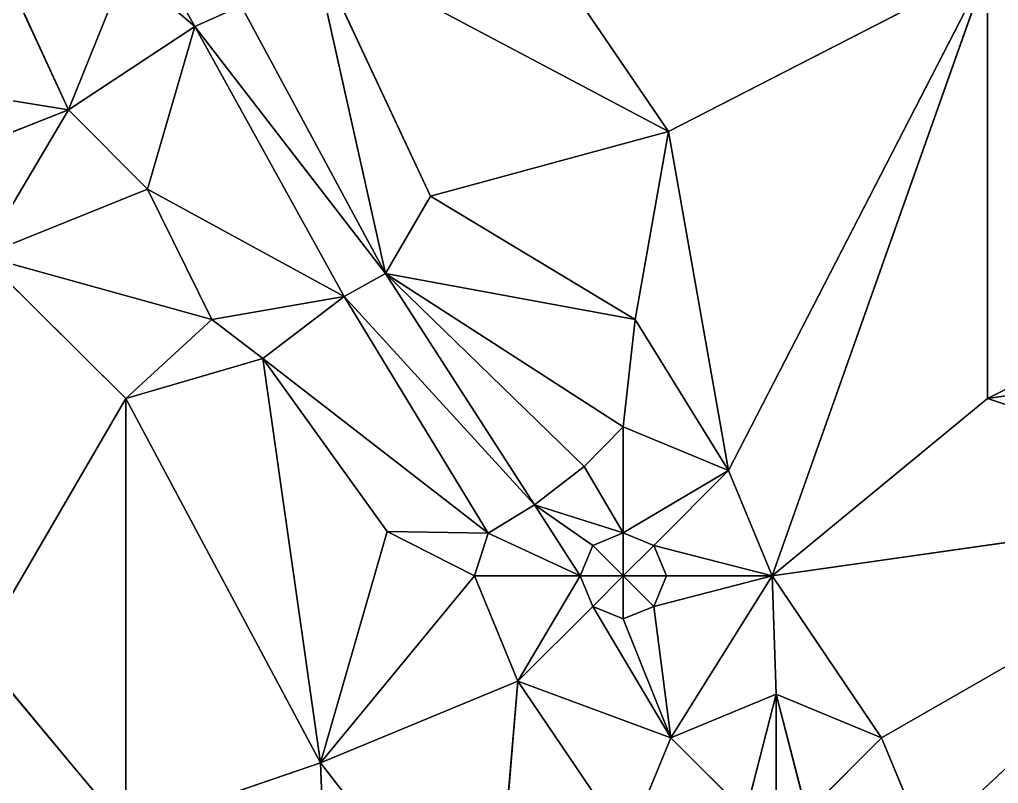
# Model space of a CAD drawing. Header units: metres. Extents: x 0 to 613718, y 0 to 269741.
# Drawn here: x 612521.8 to 612976.1, y 268194.7 to 268549.2 of the extents above; entities that cross this region are included whole.
import ezdxf

# ---------------------------------------------------------------- set-up
doc = ezdxf.new("R2010")
doc.units = ezdxf.units.M
doc.layers.get('0').update_dxf_attribs({"color": 13, "true_color": 0xff5454})

# ---------------------------------------------------------------- blocks, each defined once
blk = doc.blocks.new('Group1_1')
for p, q in [((612530.36, 268675.02, 248.3), (612603.2, 268546.05, 248.17)), ((612544.47, 268507.33, 247.95), (612486.77, 268632.77, 248.14)), ((612657.36, 268585.1, 248.38), (612822.94, 268497.3, 248.52)), ((612657.36, 268585.1, 248.38), (612712.56, 268467.19, 248.15)), ((612657.36, 268585.1, 248.38), (612691.57, 268431.41, 247.99)), ((612571.08, 268573.34, 248.17), (612544.47, 268507.33, 247.95)), ((612603.2, 268546.05, 248.17), (612571.08, 268573.34, 248.17)), ((612771.08, 268573.34, 248.61), (612822.94, 268497.3, 248.52)), ((612822.94, 268497.3, 248.52), (612971.08, 268573.34, 249.25)), ((612850.88, 268339.88, 247.99), (612971.08, 268573.34, 249.25)), ((612971.08, 268573.34, 249.25), (612871.13, 268291, 247.82)), ((612971.08, 268373.34, 248.48), (612971.08, 268573.34, 249.25)), ((612624.7, 268555.6, 248.24), (612603.2, 268546.05, 248.17)), ((612691.57, 268431.41, 247.99), (612624.7, 268555.6, 248.24)), ((612544.47, 268507.33, 247.95), (612603.2, 268546.05, 248.17)), ((612581.26, 268470.55, 247.91), (612603.2, 268546.05, 248.17)), ((612603.2, 268546.05, 248.17), (612672.46, 268420.66, 247.92)), ((612691.57, 268431.41, 247.99), (612603.2, 268546.05, 248.17)), ((612451.65, 268522.38, 247.86), (612544.47, 268507.33, 247.95)), ((612544.47, 268507.33, 247.95), (612412.04, 268454.93, 247.64)), ((612544.47, 268507.33, 247.95), (612504.33, 268439.6, 247.71)), ((612581.26, 268470.55, 247.91), (612544.47, 268507.33, 247.95)), ((612822.94, 268497.3, 248.52), (612712.56, 268467.19, 248.15)), ((612822.94, 268497.3, 248.52), (612807.44, 268409.94, 248.15)), ((612822.94, 268497.3, 248.52), (612850.88, 268339.88, 247.99)), ((612504.33, 268439.6, 247.71), (612581.26, 268470.55, 247.91)), ((612611, 268410, 247.78), (612581.26, 268470.55, 247.91)), ((612672.46, 268420.66, 247.92), (612581.26, 268470.55, 247.91)), ((612712.56, 268467.19, 248.15), (612691.57, 268431.41, 247.99)), ((612807.44, 268409.94, 248.15), (612712.56, 268467.19, 248.15)), ((613124.4, 268450.81, 249.39), (612971.08, 268373.34, 248.48)), ((612571.08, 268373.34, 247.61), (612504.33, 268439.6, 247.71)), ((612611, 268410, 247.78), (612504.33, 268439.6, 247.71)), ((612672.46, 268420.66, 247.92), (612691.57, 268431.41, 247.99)), ((612691.57, 268431.41, 247.99), (612807.44, 268409.94, 248.15)), ((612783.89, 268341.73, 247.85), (612691.57, 268431.41, 247.99)), ((612691.57, 268431.41, 247.99), (612760.83, 268323.94, 247.74)), ((612691.57, 268431.41, 247.99), (612802, 268360.13, 247.96)), ((612672.46, 268420.66, 247.92), (612611, 268410, 247.78)), ((612672.46, 268420.66, 247.92), (612634.79, 268391.93, 247.76)), ((612739.34, 268310.8, 247.66), (612672.46, 268420.66, 247.92)), ((612760.83, 268323.94, 247.74), (612672.46, 268420.66, 247.92)), ((612571.08, 268373.34, 247.61), (612611, 268410, 247.78)), ((612611, 268410, 247.78), (612634.79, 268391.93, 247.76)), ((612802, 268360.13, 247.96), (612807.44, 268409.94, 248.15)), ((612850.88, 268339.88, 247.99), (612807.44, 268409.94, 248.15)), ((613221.87, 268410, 249.62), (612971.08, 268373.34, 248.48)), ((612634.79, 268391.93, 247.76), (612571.08, 268373.34, 247.61)), ((612661.49, 268204.17, 247.19), (612634.79, 268391.93, 247.76)), ((612634.79, 268391.93, 247.76), (612739.34, 268310.8, 247.66)), ((612634.79, 268391.93, 247.76), (612692.49, 268311.65, 247.59)), ((612571.08, 268373.34, 247.61), (612502.49, 268255.5, 247.16)), ((612661.49, 268204.17, 247.19), (612571.08, 268373.34, 247.61)), ((612571.08, 268373.34, 247.61), (612571.08, 268173.34, 247)), ((612971.08, 268373.34, 248.48), (612871.13, 268291, 247.82)), ((612971.08, 268373.34, 248.48), (613113.02, 268325.59, 248.77)), ((612802, 268360.13, 247.96), (612783.89, 268341.73, 247.85)), ((612802, 268311, 247.77), (612802, 268360.13, 247.96)), ((612802, 268360.13, 247.96), (612850.88, 268339.88, 247.99)), ((612783.89, 268341.73, 247.85), (612760.83, 268323.94, 247.74)), ((612802, 268311, 247.77), (612783.89, 268341.73, 247.85)), ((612850.88, 268339.88, 247.99), (612802, 268311, 247.77)), ((612816.14, 268305.14, 247.77), (612850.88, 268339.88, 247.99)), ((612850.88, 268339.88, 247.99), (612871.13, 268291, 247.82)), ((612739.34, 268310.8, 247.66), (612760.83, 268323.94, 247.74)), ((612760.83, 268323.94, 247.74), (612802, 268311, 247.77)), ((612760.83, 268323.94, 247.74), (612787.86, 268305.14, 247.72)), ((612782, 268291, 247.65), (612760.83, 268323.94, 247.74)), ((612871.13, 268291, 247.82), (613113.02, 268325.59, 248.77)), ((612921.88, 268215.88, 247.55), (613113.02, 268325.59, 248.77)), ((613113.02, 268325.59, 248.77), (612942.13, 268167, 247.37)), ((612661.49, 268204.17, 247.19), (612692.49, 268311.65, 247.59)), ((612692.49, 268311.65, 247.59), (612739.34, 268310.8, 247.66)), ((612732.87, 268291, 247.58), (612692.49, 268311.65, 247.59)), ((612739.34, 268310.8, 247.66), (612732.87, 268291, 247.58)), ((612782, 268291, 247.65), (612739.34, 268310.8, 247.66)), ((612802, 268311, 247.77), (612787.86, 268305.14, 247.72)), ((612802, 268311, 247.77), (612816.14, 268305.14, 247.77)), ((612802, 268311, 247.77), (612802, 268291, 247.69)), ((612787.86, 268305.14, 247.72), (612782, 268291, 247.65)), ((612787.86, 268305.14, 247.72), (612802, 268291, 247.69)), ((612802, 268291, 247.69), (612816.14, 268305.14, 247.77)), ((612816.14, 268305.14, 247.77), (612822, 268291, 247.72)), ((612871.13, 268291, 247.82), (612816.14, 268305.14, 247.77)), ((612732.87, 268291, 247.58), (612661.49, 268204.17, 247.19)), ((612732.87, 268291, 247.58), (612782, 268291, 247.65)), ((612753.12, 268242.12, 247.42), (612732.87, 268291, 247.58)), ((612782, 268291, 247.65), (612753.12, 268242.12, 247.42)), ((612782, 268291, 247.65), (612802, 268291, 247.69)), ((612782, 268291, 247.65), (612787.86, 268276.86, 247.61)), ((612787.86, 268276.86, 247.61), (612802, 268291, 247.69)), ((612802, 268271, 247.61), (612802, 268291, 247.69)), ((612802, 268291, 247.69), (612822, 268291, 247.72)), ((612802, 268291, 247.69), (612816.14, 268276.86, 247.65)), ((612816.14, 268276.86, 247.65), (612822, 268291, 247.72)), ((612871.13, 268291, 247.82), (612816.14, 268276.86, 247.65)), ((612822, 268291, 247.72), (612871.13, 268291, 247.82)), ((612824.12, 268215.88, 247.38), (612871.13, 268291, 247.82)), ((612871.13, 268291, 247.82), (612921.88, 268215.88, 247.55)), ((612871.13, 268291, 247.82), (612873, 268236.13, 247.55)), ((612753.12, 268242.12, 247.42), (612787.86, 268276.86, 247.61)), ((612787.86, 268276.86, 247.61), (612802, 268271, 247.61)), ((612787.86, 268276.86, 247.61), (612824.12, 268215.88, 247.38)), ((612802, 268271, 247.61), (612816.14, 268276.86, 247.65)), ((612824.12, 268215.88, 247.38), (612816.14, 268276.86, 247.65)), ((612824.12, 268215.88, 247.38), (612802, 268271, 247.61)), ((612502.49, 268255.5, 247.16), (612571.08, 268173.34, 247)), ((612661.49, 268204.17, 247.19), (612753.12, 268242.12, 247.42)), ((612753.12, 268242.12, 247.42), (612741.17, 268101.73, 246.86)), ((612824.12, 268215.88, 247.38), (612753.12, 268242.12, 247.42)), ((612753.12, 268242.12, 247.42), (612803.87, 268167, 247.15)), ((612873, 268236.13, 247.55), (612824.12, 268215.88, 247.38)), ((612858.86, 268181.14, 247.23), (612873, 268236.13, 247.55)), ((612873, 268187, 247.28), (612873, 268236.13, 247.55)), ((612887.14, 268181.14, 247.27), (612873, 268236.13, 247.55)), ((612873, 268236.13, 247.55), (612921.88, 268215.88, 247.55)), ((612803.87, 268167, 247.15), (612824.12, 268215.88, 247.38)), ((612824.12, 268215.88, 247.38), (612858.86, 268181.14, 247.23)), ((612921.88, 268215.88, 247.55), (612887.14, 268181.14, 247.27)), ((612921.88, 268215.88, 247.55), (612942.13, 268167, 247.37)), ((612571.08, 268173.34, 247), (612661.49, 268204.17, 247.19)), ((612661.49, 268204.17, 247.19), (612741.17, 268101.73, 246.86)), ((612661.49, 268204.17, 247.19), (612669.08, 268010.66, 246.52))]:
    blk.add_line(p, q)
mesh = blk.add_polyface()
corners = [(612624.7, 268555.6, 248.24), (612530.36, 268675.02, 248.3), (612603.2, 268546.05, 248.17)]
mesh.append_faces([[corners[k] for k in face] for face in [(0, 1, 2)]])
mesh = blk.add_polyface()
corners = [(612603.2, 268546.05, 248.17), (612530.36, 268675.02, 248.3), (612571.08, 268573.34, 248.17)]
mesh.append_faces([[corners[k] for k in face] for face in [(0, 1, 2)]])
mesh = blk.add_polyface()
corners = [(612544.47, 268507.33, 247.95), (612486.77, 268632.77, 248.14), (612451.65, 268522.38, 247.86)]
mesh.append_faces([[corners[k] for k in face] for face in [(0, 1, 2)]])
mesh = blk.add_polyface()
corners = [(612571.08, 268573.34, 248.17), (612486.77, 268632.77, 248.14), (612544.47, 268507.33, 247.95)]
mesh.append_faces([[corners[k] for k in face] for face in [(0, 1, 2)]])
mesh = blk.add_polyface()
corners = [(612691.57, 268431.41, 247.99), (612657.36, 268585.1, 248.38), (612624.7, 268555.6, 248.24)]
mesh.append_faces([[corners[k] for k in face] for face in [(0, 1, 2)]])
mesh = blk.add_polyface()
corners = [(612822.94, 268497.3, 248.52), (612771.08, 268573.34, 248.61), (612657.36, 268585.1, 248.38)]
mesh.append_faces([[corners[k] for k in face] for face in [(0, 1, 2)]])
mesh = blk.add_polyface()
corners = [(612822.94, 268497.3, 248.52), (612657.36, 268585.1, 248.38), (612712.56, 268467.19, 248.15)]
mesh.append_faces([[corners[k] for k in face] for face in [(0, 1, 2)]])
mesh = blk.add_polyface()
corners = [(612712.56, 268467.19, 248.15), (612657.36, 268585.1, 248.38), (612691.57, 268431.41, 247.99)]
mesh.append_faces([[corners[k] for k in face] for face in [(0, 1, 2)]])
mesh = blk.add_polyface()
corners = [(612603.2, 268546.05, 248.17), (612571.08, 268573.34, 248.17), (612544.47, 268507.33, 247.95)]
mesh.append_faces([[corners[k] for k in face] for face in [(0, 1, 2)]])
mesh = blk.add_polyface()
corners = [(612971.08, 268573.34, 249.25), (612771.08, 268573.34, 248.61), (612822.94, 268497.3, 248.52)]
mesh.append_faces([[corners[k] for k in face] for face in [(0, 1, 2)]])
mesh = blk.add_polyface()
corners = [(612971.08, 268573.34, 249.25), (612822.94, 268497.3, 248.52), (612850.88, 268339.88, 247.99)]
mesh.append_faces([[corners[k] for k in face] for face in [(0, 1, 2)]])
mesh = blk.add_polyface()
corners = [(612971.08, 268573.34, 249.25), (612850.88, 268339.88, 247.99), (612871.13, 268291, 247.82)]
mesh.append_faces([[corners[k] for k in face] for face in [(0, 1, 2)]])
mesh = blk.add_polyface()
corners = [(612971.08, 268573.34, 249.25), (612871.13, 268291, 247.82), (612971.08, 268373.34, 248.48)]
mesh.append_faces([[corners[k] for k in face] for face in [(0, 1, 2)]])
mesh = blk.add_polyface()
corners = [(613171.08, 268573.34, 249.95), (612971.08, 268573.34, 249.25), (613124.4, 268450.81, 249.39)]
mesh.append_faces([[corners[k] for k in face] for face in [(0, 1, 2)]])
mesh = blk.add_polyface()
corners = [(613124.4, 268450.81, 249.39), (612971.08, 268573.34, 249.25), (612971.08, 268373.34, 248.48)]
mesh.append_faces([[corners[k] for k in face] for face in [(0, 1, 2)]])
mesh = blk.add_polyface()
corners = [(612691.57, 268431.41, 247.99), (612624.7, 268555.6, 248.24), (612603.2, 268546.05, 248.17)]
mesh.append_faces([[corners[k] for k in face] for face in [(0, 1, 2)]])
mesh = blk.add_polyface()
corners = [(612603.2, 268546.05, 248.17), (612544.47, 268507.33, 247.95), (612581.26, 268470.55, 247.91)]
mesh.append_faces([[corners[k] for k in face] for face in [(0, 1, 2)]])
mesh = blk.add_polyface()
corners = [(612672.46, 268420.66, 247.92), (612603.2, 268546.05, 248.17), (612581.26, 268470.55, 247.91)]
mesh.append_faces([[corners[k] for k in face] for face in [(0, 1, 2)]])
mesh = blk.add_polyface()
corners = [(612691.57, 268431.41, 247.99), (612603.2, 268546.05, 248.17), (612672.46, 268420.66, 247.92)]
mesh.append_faces([[corners[k] for k in face] for face in [(0, 1, 2)]])
mesh = blk.add_polyface()
corners = [(612544.47, 268507.33, 247.95), (612451.65, 268522.38, 247.86), (612412.04, 268454.93, 247.64)]
mesh.append_faces([[corners[k] for k in face] for face in [(0, 1, 2)]])
mesh = blk.add_polyface()
corners = [(612544.47, 268507.33, 247.95), (612412.04, 268454.93, 247.64), (612504.33, 268439.6, 247.71)]
mesh.append_faces([[corners[k] for k in face] for face in [(0, 1, 2)]])
mesh = blk.add_polyface()
corners = [(612581.26, 268470.55, 247.91), (612544.47, 268507.33, 247.95), (612504.33, 268439.6, 247.71)]
mesh.append_faces([[corners[k] for k in face] for face in [(0, 1, 2)]])
mesh = blk.add_polyface()
corners = [(612822.94, 268497.3, 248.52), (612712.56, 268467.19, 248.15), (612807.44, 268409.94, 248.15)]
mesh.append_faces([[corners[k] for k in face] for face in [(0, 1, 2)]])
mesh = blk.add_polyface()
corners = [(612850.88, 268339.88, 247.99), (612822.94, 268497.3, 248.52), (612807.44, 268409.94, 248.15)]
mesh.append_faces([[corners[k] for k in face] for face in [(0, 1, 2)]])
mesh = blk.add_polyface()
corners = [(612611, 268410, 247.78), (612581.26, 268470.55, 247.91), (612504.33, 268439.6, 247.71)]
mesh.append_faces([[corners[k] for k in face] for face in [(0, 1, 2)]])
mesh = blk.add_polyface()
corners = [(612672.46, 268420.66, 247.92), (612581.26, 268470.55, 247.91), (612611, 268410, 247.78)]
mesh.append_faces([[corners[k] for k in face] for face in [(0, 1, 2)]])
mesh = blk.add_polyface()
corners = [(612807.44, 268409.94, 248.15), (612712.56, 268467.19, 248.15), (612691.57, 268431.41, 247.99)]
mesh.append_faces([[corners[k] for k in face] for face in [(0, 1, 2)]])
mesh = blk.add_polyface()
corners = [(613221.87, 268410, 249.62), (613124.4, 268450.81, 249.39), (612971.08, 268373.34, 248.48)]
mesh.append_faces([[corners[k] for k in face] for face in [(0, 1, 2)]])
mesh = blk.add_polyface()
corners = [(612571.08, 268373.34, 247.61), (612504.33, 268439.6, 247.71), (612502.49, 268255.5, 247.16)]
mesh.append_faces([[corners[k] for k in face] for face in [(0, 1, 2)]])
mesh = blk.add_polyface()
corners = [(612611, 268410, 247.78), (612504.33, 268439.6, 247.71), (612571.08, 268373.34, 247.61)]
mesh.append_faces([[corners[k] for k in face] for face in [(0, 1, 2)]])
mesh = blk.add_polyface()
corners = [(612760.83, 268323.94, 247.74), (612691.57, 268431.41, 247.99), (612672.46, 268420.66, 247.92)]
mesh.append_faces([[corners[k] for k in face] for face in [(0, 1, 2)]])
mesh = blk.add_polyface()
corners = [(612783.89, 268341.73, 247.85), (612691.57, 268431.41, 247.99), (612760.83, 268323.94, 247.74)]
mesh.append_faces([[corners[k] for k in face] for face in [(0, 1, 2)]])
mesh = blk.add_polyface()
corners = [(612807.44, 268409.94, 248.15), (612691.57, 268431.41, 247.99), (612802, 268360.13, 247.96)]
mesh.append_faces([[corners[k] for k in face] for face in [(0, 1, 2)]])
mesh = blk.add_polyface()
corners = [(612802, 268360.13, 247.96), (612691.57, 268431.41, 247.99), (612783.89, 268341.73, 247.85)]
mesh.append_faces([[corners[k] for k in face] for face in [(0, 1, 2)]])
mesh = blk.add_polyface()
corners = [(612672.46, 268420.66, 247.92), (612611, 268410, 247.78), (612634.79, 268391.93, 247.76)]
mesh.append_faces([[corners[k] for k in face] for face in [(0, 1, 2)]])
mesh = blk.add_polyface()
corners = [(612739.34, 268310.8, 247.66), (612672.46, 268420.66, 247.92), (612634.79, 268391.93, 247.76)]
mesh.append_faces([[corners[k] for k in face] for face in [(0, 1, 2)]])
mesh = blk.add_polyface()
corners = [(612760.83, 268323.94, 247.74), (612672.46, 268420.66, 247.92), (612739.34, 268310.8, 247.66)]
mesh.append_faces([[corners[k] for k in face] for face in [(0, 1, 2)]])
mesh = blk.add_polyface()
corners = [(612634.79, 268391.93, 247.76), (612611, 268410, 247.78), (612571.08, 268373.34, 247.61)]
mesh.append_faces([[corners[k] for k in face] for face in [(0, 1, 2)]])
mesh = blk.add_polyface()
corners = [(612850.88, 268339.88, 247.99), (612807.44, 268409.94, 248.15), (612802, 268360.13, 247.96)]
mesh.append_faces([[corners[k] for k in face] for face in [(0, 1, 2)]])
mesh = blk.add_polyface()
corners = [(613221.87, 268410, 249.62), (612971.08, 268373.34, 248.48), (613113.02, 268325.59, 248.77)]
mesh.append_faces([[corners[k] for k in face] for face in [(0, 1, 2)]])
mesh = blk.add_polyface()
corners = [(612661.49, 268204.17, 247.19), (612634.79, 268391.93, 247.76), (612571.08, 268373.34, 247.61)]
mesh.append_faces([[corners[k] for k in face] for face in [(0, 1, 2)]])
mesh = blk.add_polyface()
corners = [(612739.34, 268310.8, 247.66), (612634.79, 268391.93, 247.76), (612692.49, 268311.65, 247.59)]
mesh.append_faces([[corners[k] for k in face] for face in [(0, 1, 2)]])
mesh = blk.add_polyface()
corners = [(612692.49, 268311.65, 247.59), (612634.79, 268391.93, 247.76), (612661.49, 268204.17, 247.19)]
mesh.append_faces([[corners[k] for k in face] for face in [(0, 1, 2)]])
mesh = blk.add_polyface()
corners = [(612571.08, 268373.34, 247.61), (612502.49, 268255.5, 247.16), (612571.08, 268173.34, 247)]
mesh.append_faces([[corners[k] for k in face] for face in [(0, 1, 2)]])
mesh = blk.add_polyface()
corners = [(612661.49, 268204.17, 247.19), (612571.08, 268373.34, 247.61), (612571.08, 268173.34, 247)]
mesh.append_faces([[corners[k] for k in face] for face in [(0, 1, 2)]])
mesh = blk.add_polyface()
corners = [(613113.02, 268325.59, 248.77), (612971.08, 268373.34, 248.48), (612871.13, 268291, 247.82)]
mesh.append_faces([[corners[k] for k in face] for face in [(0, 1, 2)]])
mesh = blk.add_polyface()
corners = [(612802, 268360.13, 247.96), (612783.89, 268341.73, 247.85), (612802, 268311, 247.77)]
mesh.append_faces([[corners[k] for k in face] for face in [(0, 1, 2)]])
mesh = blk.add_polyface()
corners = [(612850.88, 268339.88, 247.99), (612802, 268360.13, 247.96), (612802, 268311, 247.77)]
mesh.append_faces([[corners[k] for k in face] for face in [(0, 1, 2)]])
mesh = blk.add_polyface()
corners = [(612802, 268311, 247.77), (612783.89, 268341.73, 247.85), (612760.83, 268323.94, 247.74)]
mesh.append_faces([[corners[k] for k in face] for face in [(0, 1, 2)]])
mesh = blk.add_polyface()
corners = [(612850.88, 268339.88, 247.99), (612802, 268311, 247.77), (612816.14, 268305.14, 247.77)]
mesh.append_faces([[corners[k] for k in face] for face in [(0, 1, 2)]])
mesh = blk.add_polyface()
corners = [(612871.13, 268291, 247.82), (612850.88, 268339.88, 247.99), (612816.14, 268305.14, 247.77)]
mesh.append_faces([[corners[k] for k in face] for face in [(0, 1, 2)]])
mesh = blk.add_polyface()
corners = [(612782, 268291, 247.65), (612760.83, 268323.94, 247.74), (612739.34, 268310.8, 247.66)]
mesh.append_faces([[corners[k] for k in face] for face in [(0, 1, 2)]])
mesh = blk.add_polyface()
corners = [(612802, 268311, 247.77), (612760.83, 268323.94, 247.74), (612787.86, 268305.14, 247.72)]
mesh.append_faces([[corners[k] for k in face] for face in [(0, 1, 2)]])
mesh = blk.add_polyface()
corners = [(612787.86, 268305.14, 247.72), (612760.83, 268323.94, 247.74), (612782, 268291, 247.65)]
mesh.append_faces([[corners[k] for k in face] for face in [(0, 1, 2)]])
mesh = blk.add_polyface()
corners = [(613113.02, 268325.59, 248.77), (612871.13, 268291, 247.82), (612921.88, 268215.88, 247.55)]
mesh.append_faces([[corners[k] for k in face] for face in [(0, 1, 2)]])
mesh = blk.add_polyface()
corners = [(613113.02, 268325.59, 248.77), (612921.88, 268215.88, 247.55), (612942.13, 268167, 247.37)]
mesh.append_faces([[corners[k] for k in face] for face in [(0, 1, 2)]])
mesh = blk.add_polyface()
corners = [(613113.02, 268325.59, 248.77), (612942.13, 268167, 247.37), (612999.19, 268132.08, 247.36)]
mesh.append_faces([[corners[k] for k in face] for face in [(0, 1, 2)]])
mesh = blk.add_polyface()
corners = [(612732.87, 268291, 247.58), (612692.49, 268311.65, 247.59), (612661.49, 268204.17, 247.19)]
mesh.append_faces([[corners[k] for k in face] for face in [(0, 1, 2)]])
mesh = blk.add_polyface()
corners = [(612739.34, 268310.8, 247.66), (612692.49, 268311.65, 247.59), (612732.87, 268291, 247.58)]
mesh.append_faces([[corners[k] for k in face] for face in [(0, 1, 2)]])
mesh = blk.add_polyface()
corners = [(612782, 268291, 247.65), (612739.34, 268310.8, 247.66), (612732.87, 268291, 247.58)]
mesh.append_faces([[corners[k] for k in face] for face in [(0, 1, 2)]])
mesh = blk.add_polyface()
corners = [(612802, 268311, 247.77), (612787.86, 268305.14, 247.72), (612802, 268291, 247.69)]
mesh.append_faces([[corners[k] for k in face] for face in [(0, 1, 2)]])
mesh = blk.add_polyface()
corners = [(612816.14, 268305.14, 247.77), (612802, 268311, 247.77), (612802, 268291, 247.69)]
mesh.append_faces([[corners[k] for k in face] for face in [(0, 1, 2)]])
mesh = blk.add_polyface()
corners = [(612802, 268291, 247.69), (612787.86, 268305.14, 247.72), (612782, 268291, 247.65)]
mesh.append_faces([[corners[k] for k in face] for face in [(0, 1, 2)]])
mesh = blk.add_polyface()
corners = [(612822, 268291, 247.72), (612816.14, 268305.14, 247.77), (612802, 268291, 247.69)]
mesh.append_faces([[corners[k] for k in face] for face in [(0, 1, 2)]])
mesh = blk.add_polyface()
corners = [(612871.13, 268291, 247.82), (612816.14, 268305.14, 247.77), (612822, 268291, 247.72)]
mesh.append_faces([[corners[k] for k in face] for face in [(0, 1, 2)]])
mesh = blk.add_polyface()
corners = [(612753.12, 268242.12, 247.42), (612732.87, 268291, 247.58), (612661.49, 268204.17, 247.19)]
mesh.append_faces([[corners[k] for k in face] for face in [(0, 1, 2)]])
mesh = blk.add_polyface()
corners = [(612782, 268291, 247.65), (612732.87, 268291, 247.58), (612753.12, 268242.12, 247.42)]
mesh.append_faces([[corners[k] for k in face] for face in [(0, 1, 2)]])
mesh = blk.add_polyface()
corners = [(612787.86, 268276.86, 247.61), (612782, 268291, 247.65), (612753.12, 268242.12, 247.42)]
mesh.append_faces([[corners[k] for k in face] for face in [(0, 1, 2)]])
mesh = blk.add_polyface()
corners = [(612802, 268291, 247.69), (612782, 268291, 247.65), (612787.86, 268276.86, 247.61)]
mesh.append_faces([[corners[k] for k in face] for face in [(0, 1, 2)]])
mesh = blk.add_polyface()
corners = [(612802, 268291, 247.69), (612787.86, 268276.86, 247.61), (612802, 268271, 247.61)]
mesh.append_faces([[corners[k] for k in face] for face in [(0, 1, 2)]])
mesh = blk.add_polyface()
corners = [(612822, 268291, 247.72), (612802, 268291, 247.69), (612816.14, 268276.86, 247.65)]
mesh.append_faces([[corners[k] for k in face] for face in [(0, 1, 2)]])
mesh = blk.add_polyface()
corners = [(612816.14, 268276.86, 247.65), (612802, 268291, 247.69), (612802, 268271, 247.61)]
mesh.append_faces([[corners[k] for k in face] for face in [(0, 1, 2)]])
mesh = blk.add_polyface()
corners = [(612871.13, 268291, 247.82), (612816.14, 268276.86, 247.65), (612824.12, 268215.88, 247.38)]
mesh.append_faces([[corners[k] for k in face] for face in [(0, 1, 2)]])
mesh = blk.add_polyface()
corners = [(612871.13, 268291, 247.82), (612822, 268291, 247.72), (612816.14, 268276.86, 247.65)]
mesh.append_faces([[corners[k] for k in face] for face in [(0, 1, 2)]])
mesh = blk.add_polyface()
corners = [(612873, 268236.13, 247.55), (612871.13, 268291, 247.82), (612824.12, 268215.88, 247.38)]
mesh.append_faces([[corners[k] for k in face] for face in [(0, 1, 2)]])
mesh = blk.add_polyface()
corners = [(612921.88, 268215.88, 247.55), (612871.13, 268291, 247.82), (612873, 268236.13, 247.55)]
mesh.append_faces([[corners[k] for k in face] for face in [(0, 1, 2)]])
mesh = blk.add_polyface()
corners = [(612824.12, 268215.88, 247.38), (612787.86, 268276.86, 247.61), (612753.12, 268242.12, 247.42)]
mesh.append_faces([[corners[k] for k in face] for face in [(0, 1, 2)]])
mesh = blk.add_polyface()
corners = [(612824.12, 268215.88, 247.38), (612802, 268271, 247.61), (612787.86, 268276.86, 247.61)]
mesh.append_faces([[corners[k] for k in face] for face in [(0, 1, 2)]])
mesh = blk.add_polyface()
corners = [(612824.12, 268215.88, 247.38), (612816.14, 268276.86, 247.65), (612802, 268271, 247.61)]
mesh.append_faces([[corners[k] for k in face] for face in [(0, 1, 2)]])
mesh = blk.add_polyface()
corners = [(612571.08, 268173.34, 247), (612502.49, 268255.5, 247.16), (612460.46, 268154.04, 246.83)]
mesh.append_faces([[corners[k] for k in face] for face in [(0, 1, 2)]])
mesh = blk.add_polyface()
corners = [(612753.12, 268242.12, 247.42), (612661.49, 268204.17, 247.19), (612741.17, 268101.73, 246.86)]
mesh.append_faces([[corners[k] for k in face] for face in [(0, 1, 2)]])
mesh = blk.add_polyface()
corners = [(612803.87, 268167, 247.15), (612753.12, 268242.12, 247.42), (612741.17, 268101.73, 246.86)]
mesh.append_faces([[corners[k] for k in face] for face in [(0, 1, 2)]])
mesh = blk.add_polyface()
corners = [(612824.12, 268215.88, 247.38), (612753.12, 268242.12, 247.42), (612803.87, 268167, 247.15)]
mesh.append_faces([[corners[k] for k in face] for face in [(0, 1, 2)]])
mesh = blk.add_polyface()
corners = [(612873, 268236.13, 247.55), (612824.12, 268215.88, 247.38), (612858.86, 268181.14, 247.23)]
mesh.append_faces([[corners[k] for k in face] for face in [(0, 1, 2)]])
mesh = blk.add_polyface()
corners = [(612873, 268236.13, 247.55), (612858.86, 268181.14, 247.23), (612873, 268187, 247.28)]
mesh.append_faces([[corners[k] for k in face] for face in [(0, 1, 2)]])
mesh = blk.add_polyface()
corners = [(612887.14, 268181.14, 247.27), (612873, 268236.13, 247.55), (612873, 268187, 247.28)]
mesh.append_faces([[corners[k] for k in face] for face in [(0, 1, 2)]])
mesh = blk.add_polyface()
corners = [(612921.88, 268215.88, 247.55), (612873, 268236.13, 247.55), (612887.14, 268181.14, 247.27)]
mesh.append_faces([[corners[k] for k in face] for face in [(0, 1, 2)]])
mesh = blk.add_polyface()
corners = [(612858.86, 268181.14, 247.23), (612824.12, 268215.88, 247.38), (612803.87, 268167, 247.15)]
mesh.append_faces([[corners[k] for k in face] for face in [(0, 1, 2)]])
mesh = blk.add_polyface()
corners = [(612942.13, 268167, 247.37), (612921.88, 268215.88, 247.55), (612887.14, 268181.14, 247.27)]
mesh.append_faces([[corners[k] for k in face] for face in [(0, 1, 2)]])
mesh = blk.add_polyface()
corners = [(612669.08, 268010.66, 246.52), (612661.49, 268204.17, 247.19), (612571.08, 268173.34, 247)]
mesh.append_faces([[corners[k] for k in face] for face in [(0, 1, 2)]])
mesh = blk.add_polyface()
corners = [(612741.17, 268101.73, 246.86), (612661.49, 268204.17, 247.19), (612669.08, 268010.66, 246.52)]
mesh.append_faces([[corners[k] for k in face] for face in [(0, 1, 2)]])

msp = doc.modelspace()

# ---------------------------------------------------------------- block references
msp.add_blockref('Group1_1', (0, 0))

doc.saveas('drawing.dxf')
